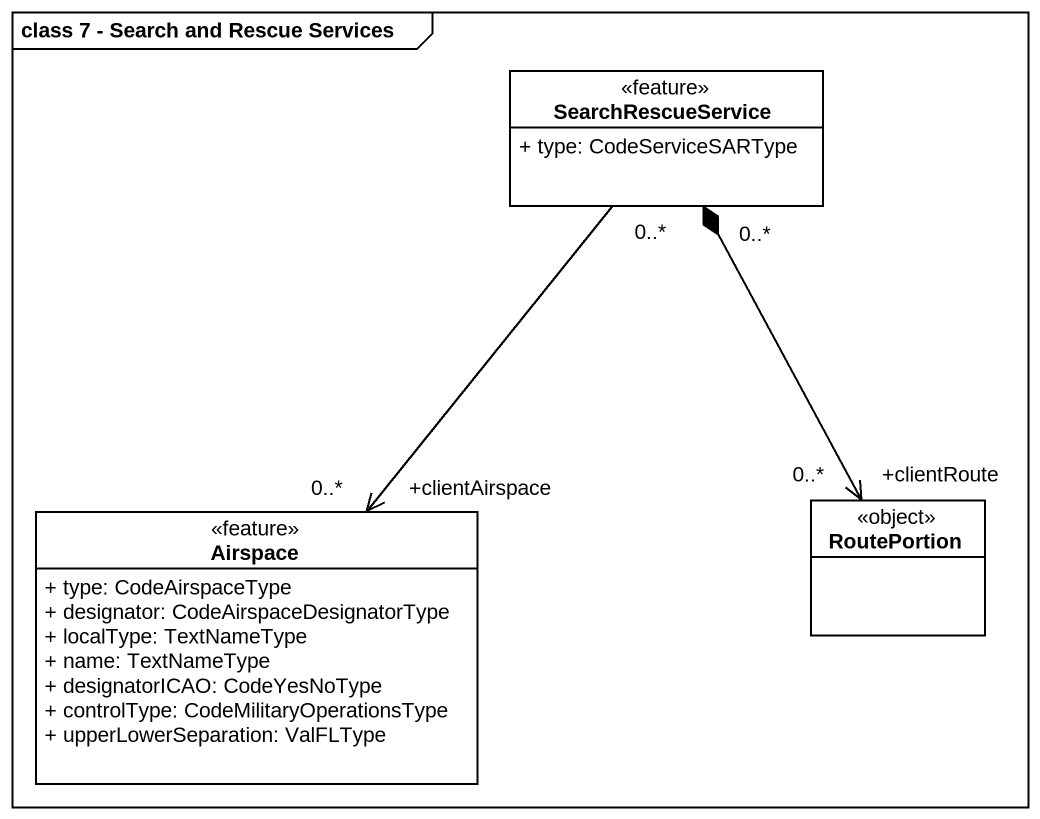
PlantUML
@startuml
mainframe class 7 - Search and Rescue Services
hide circle
hide empty members
skinparam classAttributeIconSize 0
class SearchRescueService <<feature>> {
  + type: CodeServiceSARType
}
class Airspace <<feature>> {
  + type: CodeAirspaceType
  + designator: CodeAirspaceDesignatorType
  + localType: TextNameType
  + name: TextNameType
  + designatorICAO: CodeYesNoType
  + controlType: CodeMilitaryOperationsType
  + upperLowerSeparation: ValFLType
}
class RoutePortion <<object>>
SearchRescueService "0..*" --> "+clientAirspace\n0..*" Airspace
SearchRescueService "0..*" *--> "+clientRoute\n0..*" RoutePortion
@enduml
